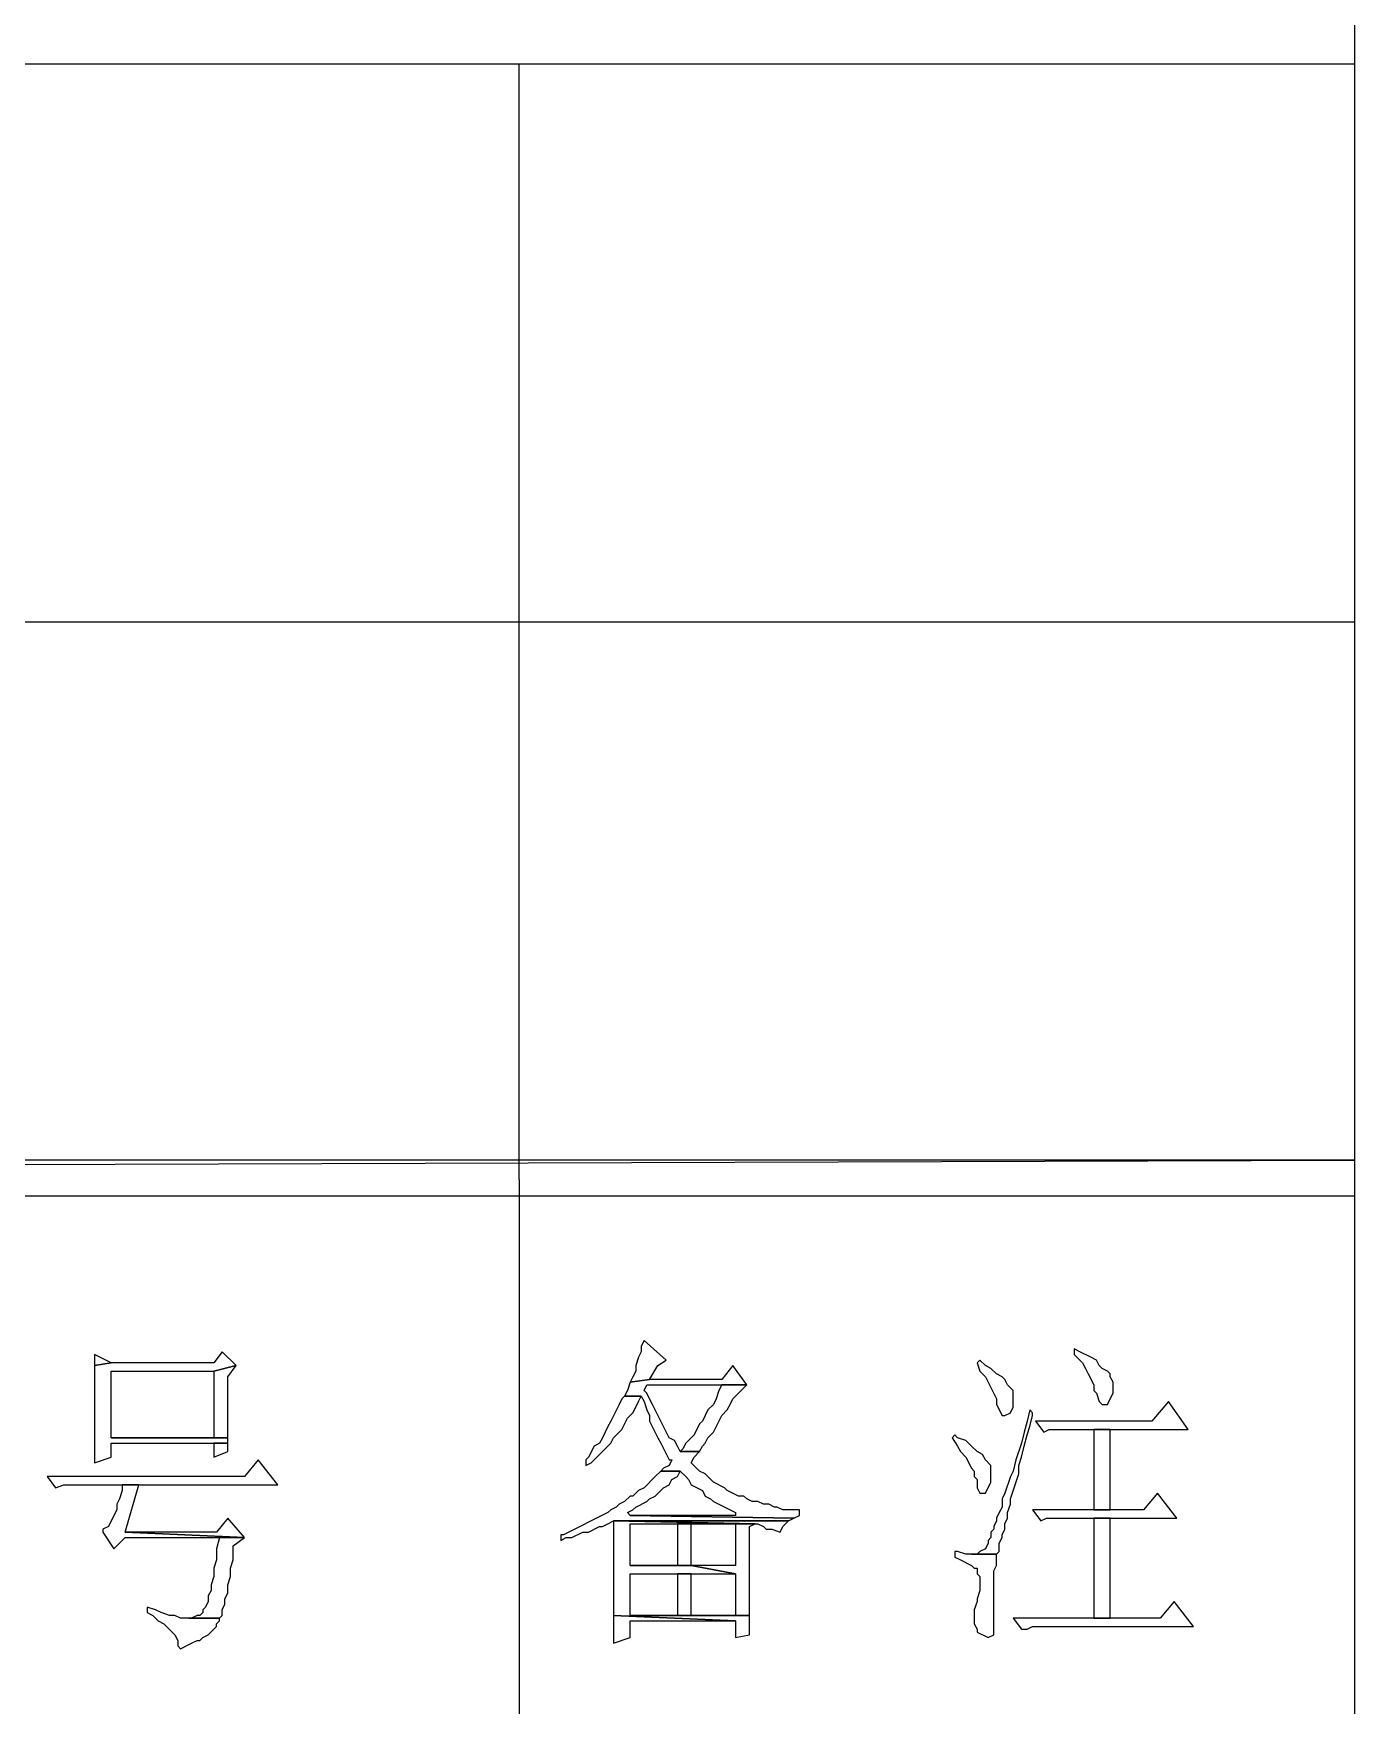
# Model space of a CAD drawing. Extents: x -15.4 to 0.8, y 0.3 to 11.8.
# Drawn here: x -7.815 to -7.419, y 6.629 to 7.131 of the extents above; entities that cross this region are included whole.
import ezdxf

# ---------------------------------------------------------------- set-up
doc = ezdxf.new("R2010")
doc.units = 0
doc.header["$MEASUREMENT"] = 0
doc.linetypes.add('AUSGEZOGEN', pattern=[0])
doc.layers.get('0').update_dxf_attribs({"linetype": 'AUSGEZOGEN'})

msp = doc.modelspace()

# ---------------------------------------------------------------- linework, layer by layer
for points in [[(-7.41878, 11.43606), (-7.41878, 0.75356)], [(-10.76795, 7.1219), (-7.41878, 7.1219)], [(-7.66961, 6.7869), (-7.66961, 7.1219)], [(-10.76795, 6.9544), (-7.41878, 6.9544)], [(-10.76795, 6.79273), (-10.76795, 6.7819), (-10.76795, 6.7819), (-7.41878, 6.79273), (-10.76795, 6.79273)], [(-10.76795, 6.7819), (-7.41878, 6.79273), (-7.41878, 6.79273), (-7.41878, 6.7819), (-10.76795, 6.7819)], [(-10.76795, 6.79273), (-10.76795, 6.7819), (-10.76795, 6.7819), (-7.41878, 6.79273), (-10.76795, 6.79273)], [(-10.76795, 6.7819), (-7.41878, 6.79273), (-7.41878, 6.79273), (-7.41878, 6.7819), (-10.76795, 6.7819)], [(-7.66961, 6.7869), (-7.66961, 6.50773)], [(-7.63211, 6.73856), (-7.63295, 6.7369), (-7.63295, 6.7369), (-7.63295, 6.73523), (-7.63295, 6.73523), (-7.63378, 6.73356), (-7.63378, 6.73356), (-7.63461, 6.73106), (-7.63461, 6.73106), (-7.63461, 6.7294), (-7.63461, 6.7294), (-7.63545, 6.72773), (-7.63545, 6.72773), (-7.63628, 6.72606), (-7.63628, 6.72606), (-7.63045, 6.7269), (-7.63045, 6.7269), (-7.62795, 6.73106), (-7.62795, 6.73106), (-7.62545, 6.73273), (-7.63211, 6.73856)], [(-7.75878, 6.73523), (-7.76128, 6.7319), (-7.76128, 6.7319), (-7.79211, 6.7319), (-7.79211, 6.7319), (-7.79711, 6.73106), (-7.79711, 6.73106), (-7.79711, 6.7019), (-7.79711, 6.7019), (-7.79211, 6.70356), (-7.79211, 6.70356), (-7.79211, 6.70773), (-7.79211, 6.70773), (-7.75711, 6.70773), (-7.75711, 6.70773), (-7.75711, 6.7094), (-7.75711, 6.7094), (-7.79211, 6.7094), (-7.79211, 6.7094), (-7.79211, 6.7294), (-7.79211, 6.7294), (-7.76128, 6.7294), (-7.76128, 6.7294), (-7.75461, 6.73106), (-7.75878, 6.73523)], [(-7.79711, 6.7344), (-7.79711, 6.73106), (-7.79711, 6.73106), (-7.79211, 6.7319), (-7.79711, 6.7344)], [(-7.53128, 6.73273), (-7.53211, 6.7319), (-7.53211, 6.7319), (-7.53128, 6.7294), (-7.53128, 6.7294), (-7.52961, 6.72773), (-7.52961, 6.72773), (-7.52628, 6.72106), (-7.52628, 6.72106), (-7.52628, 6.7194), (-7.52628, 6.7194), (-7.52461, 6.71606), (-7.52461, 6.71606), (-7.52378, 6.71606), (-7.52378, 6.71606), (-7.52211, 6.7169), (-7.52211, 6.7169), (-7.52128, 6.71856), (-7.52128, 6.71856), (-7.52128, 6.72356), (-7.52128, 6.72356), (-7.52295, 6.72523), (-7.52295, 6.72523), (-7.52378, 6.7269), (-7.52378, 6.7269), (-7.52461, 6.72773), (-7.52461, 6.72773), (-7.52628, 6.72856), (-7.52628, 6.72856), (-7.52795, 6.73023), (-7.52795, 6.73023), (-7.52961, 6.73106), (-7.52961, 6.73106), (-7.53128, 6.73273), (-7.53128, 6.73273)], [(-7.50295, 6.73606), (-7.50295, 6.7344), (-7.50295, 6.7344), (-7.50045, 6.7319), (-7.50045, 6.7319), (-7.49961, 6.73023), (-7.49961, 6.73023), (-7.49878, 6.72856), (-7.49878, 6.72856), (-7.49711, 6.72523), (-7.49711, 6.72523), (-7.49711, 6.72356), (-7.49711, 6.72356), (-7.49628, 6.72273), (-7.49628, 6.72273), (-7.49545, 6.72023), (-7.49545, 6.72023), (-7.49461, 6.7194), (-7.49461, 6.7194), (-7.49295, 6.7194), (-7.49295, 6.7194), (-7.49211, 6.72106), (-7.49211, 6.72106), (-7.49128, 6.72273), (-7.49128, 6.72273), (-7.49128, 6.72606), (-7.49128, 6.72606), (-7.49211, 6.72773), (-7.49211, 6.72773), (-7.49211, 6.72856), (-7.49211, 6.72856), (-7.49295, 6.7294), (-7.49295, 6.7294), (-7.49461, 6.73023), (-7.49461, 6.73023), (-7.49545, 6.73106), (-7.49545, 6.73106), (-7.49628, 6.73273), (-7.49628, 6.73273), (-7.49795, 6.73356), (-7.49795, 6.73356), (-7.50128, 6.73523), (-7.50295, 6.73606)], [(-7.75461, 6.73106), (-7.76128, 6.7294), (-7.76128, 6.7294), (-7.76128, 6.7094), (-7.76128, 6.7094), (-7.79211, 6.7094), (-7.79211, 6.7094), (-7.75711, 6.7094), (-7.75711, 6.7094), (-7.75711, 6.72773), (-7.75461, 6.73106)], [(-7.60545, 6.73106), (-7.60878, 6.7269), (-7.60878, 6.7269), (-7.63045, 6.7269), (-7.63045, 6.7269), (-7.63628, 6.72606), (-7.63628, 6.72606), (-7.63711, 6.72356), (-7.63711, 6.72356), (-7.63795, 6.7219), (-7.63795, 6.7219), (-7.63295, 6.7219), (-7.63295, 6.7219), (-7.63211, 6.72023), (-7.63211, 6.72023), (-7.63128, 6.71773), (-7.63128, 6.71773), (-7.63045, 6.71606), (-7.63045, 6.71606), (-7.63045, 6.7144), (-7.63045, 6.7144), (-7.62795, 6.7094), (-7.62795, 6.7094), (-7.62711, 6.70773), (-7.62711, 6.70773), (-7.62461, 6.70273), (-7.62461, 6.70273), (-7.62378, 6.70273), (-7.62378, 6.70273), (-7.62461, 6.70106), (-7.62461, 6.70106), (-7.62628, 6.70023), (-7.62628, 6.70023), (-7.62711, 6.6994), (-7.62711, 6.6994), (-7.62128, 6.6994), (-7.62128, 6.6994), (-7.61961, 6.69773), (-7.61961, 6.69773), (-7.61878, 6.6969), (-7.61878, 6.6969), (-7.61795, 6.69523), (-7.61795, 6.69523), (-7.61461, 6.69356), (-7.61461, 6.69356), (-7.61378, 6.6919), (-7.61378, 6.6919), (-7.61211, 6.69106), (-7.61211, 6.69106), (-7.61128, 6.69023), (-7.61128, 6.69023), (-7.60628, 6.68773), (-7.60628, 6.68773), (-7.60461, 6.6869), (-7.60461, 6.6869), (-7.60461, 6.68606), (-7.60461, 6.68606), (-7.63628, 6.68606), (-7.63628, 6.68606), (-7.58711, 6.68523), (-7.58711, 6.68523), (-7.58545, 6.68606), (-7.58545, 6.68606), (-7.58545, 6.68773), (-7.58545, 6.68773), (-7.59045, 6.68773), (-7.59045, 6.68773), (-7.59211, 6.68856), (-7.59211, 6.68856), (-7.59295, 6.68856), (-7.59295, 6.68856), (-7.59461, 6.6894), (-7.59461, 6.6894), (-7.59628, 6.6894), (-7.59628, 6.6894), (-7.59795, 6.69023), (-7.59795, 6.69023), (-7.59961, 6.69023), (-7.59961, 6.69023), (-7.60128, 6.69106), (-7.60128, 6.69106), (-7.60211, 6.6919), (-7.60211, 6.6919), (-7.60378, 6.6919), (-7.60378, 6.6919), (-7.60711, 6.69356), (-7.60711, 6.69356), (-7.60795, 6.6944), (-7.60795, 6.6944), (-7.61128, 6.69606), (-7.61128, 6.69606), (-7.61378, 6.69856), (-7.61378, 6.69856), (-7.61545, 6.6994), (-7.61545, 6.6994), (-7.61795, 6.7019), (-7.61795, 6.7019), (-7.61711, 6.70356), (-7.61711, 6.70356), (-7.61545, 6.70523), (-7.61545, 6.70523), (-7.62128, 6.70523), (-7.62128, 6.70523), (-7.62211, 6.7069), (-7.62211, 6.7069), (-7.62295, 6.70856), (-7.62295, 6.70856), (-7.62461, 6.7094), (-7.62461, 6.7094), (-7.62961, 6.7194), (-7.62961, 6.7194), (-7.63045, 6.72106), (-7.63045, 6.72106), (-7.63128, 6.72273), (-7.63128, 6.72273), (-7.63211, 6.72356), (-7.63211, 6.72356), (-7.63128, 6.72523), (-7.63128, 6.72523), (-7.60128, 6.72523), (-7.60545, 6.73106)], [(-7.60128, 6.72523), (-7.60878, 6.72523), (-7.60878, 6.72523), (-7.60961, 6.72356), (-7.60961, 6.72356), (-7.61045, 6.72106), (-7.61045, 6.72106), (-7.61128, 6.7194), (-7.61128, 6.7194), (-7.61295, 6.71773), (-7.61295, 6.71773), (-7.61461, 6.7144), (-7.61461, 6.7144), (-7.61545, 6.71356), (-7.61545, 6.71356), (-7.61711, 6.71023), (-7.61711, 6.71023), (-7.61878, 6.70856), (-7.61878, 6.70856), (-7.61961, 6.70773), (-7.61961, 6.70773), (-7.62045, 6.70606), (-7.62045, 6.70606), (-7.62128, 6.70523), (-7.62128, 6.70523), (-7.61545, 6.70523), (-7.61545, 6.70523), (-7.61461, 6.7069), (-7.61461, 6.7069), (-7.61378, 6.70773), (-7.61378, 6.70773), (-7.61295, 6.7094), (-7.61295, 6.7094), (-7.61128, 6.71106), (-7.61128, 6.71106), (-7.60878, 6.71606), (-7.60878, 6.71606), (-7.60711, 6.71773), (-7.60711, 6.71773), (-7.60628, 6.7194), (-7.60628, 6.7194), (-7.60545, 6.72106), (-7.60545, 6.72106), (-7.60378, 6.72273), (-7.60128, 6.72523)], [(-7.63795, 6.7219), (-7.63878, 6.72106), (-7.63878, 6.72106), (-7.63961, 6.7194), (-7.63961, 6.7194), (-7.64211, 6.7144), (-7.64211, 6.7144), (-7.64295, 6.71273), (-7.64295, 6.71273), (-7.64461, 6.7094), (-7.64461, 6.7094), (-7.64545, 6.70773), (-7.64545, 6.70773), (-7.64711, 6.7069), (-7.64711, 6.7069), (-7.64878, 6.70356), (-7.64878, 6.70356), (-7.64961, 6.70273), (-7.64961, 6.70273), (-7.64961, 6.70106), (-7.64961, 6.70106), (-7.64795, 6.7019), (-7.64795, 6.7019), (-7.64295, 6.7069), (-7.64295, 6.7069), (-7.64211, 6.70773), (-7.64211, 6.70773), (-7.64128, 6.7094), (-7.64128, 6.7094), (-7.63878, 6.7119), (-7.63878, 6.7119), (-7.63711, 6.71523), (-7.63711, 6.71523), (-7.63545, 6.7169), (-7.63545, 6.7169), (-7.63461, 6.71856), (-7.63461, 6.71856), (-7.63378, 6.72023), (-7.63378, 6.72023), (-7.63295, 6.7219), (-7.63795, 6.7219)], [(-7.51628, 6.71773), (-7.51711, 6.7144), (-7.51711, 6.7144), (-7.51795, 6.71106), (-7.51795, 6.71106), (-7.51878, 6.70773), (-7.51878, 6.70773), (-7.52045, 6.70273), (-7.52045, 6.70273), (-7.52128, 6.6994), (-7.52128, 6.6994), (-7.52211, 6.69773), (-7.52211, 6.69773), (-7.52378, 6.69273), (-7.52378, 6.69273), (-7.52461, 6.69106), (-7.52461, 6.69106), (-7.52461, 6.68856), (-7.52461, 6.68856), (-7.52545, 6.6869), (-7.52545, 6.6869), (-7.52628, 6.68523), (-7.52628, 6.68523), (-7.52628, 6.6844), (-7.52628, 6.6844), (-7.52711, 6.68273), (-7.52711, 6.68273), (-7.52711, 6.6819), (-7.52711, 6.6819), (-7.52795, 6.68106), (-7.52795, 6.68106), (-7.52795, 6.6794), (-7.52795, 6.6794), (-7.52878, 6.67856), (-7.52878, 6.67856), (-7.52878, 6.67773), (-7.52878, 6.67773), (-7.52961, 6.67606), (-7.52961, 6.67606), (-7.53128, 6.67523), (-7.53128, 6.67523), (-7.53211, 6.6744), (-7.53211, 6.6744), (-7.53378, 6.6744), (-7.53378, 6.6744), (-7.52628, 6.6744), (-7.52628, 6.6744), (-7.52545, 6.67523), (-7.52545, 6.67523), (-7.52545, 6.67773), (-7.52545, 6.67773), (-7.52461, 6.6794), (-7.52461, 6.6794), (-7.52461, 6.68023), (-7.52461, 6.68023), (-7.52378, 6.6819), (-7.52378, 6.6819), (-7.52378, 6.68356), (-7.52378, 6.68356), (-7.52295, 6.68523), (-7.52295, 6.68523), (-7.52295, 6.6869), (-7.52295, 6.6869), (-7.52211, 6.6894), (-7.52211, 6.6894), (-7.52211, 6.69106), (-7.52211, 6.69106), (-7.51961, 6.69856), (-7.51961, 6.69856), (-7.51961, 6.70106), (-7.51961, 6.70106), (-7.51878, 6.70356), (-7.51878, 6.70356), (-7.51795, 6.7069), (-7.51795, 6.7069), (-7.51711, 6.71023), (-7.51711, 6.71023), (-7.51628, 6.71273), (-7.51628, 6.71273), (-7.51545, 6.71606), (-7.51545, 6.71606), (-7.51545, 6.7169), (-7.51628, 6.71773)], [(-7.47461, 6.72023), (-7.47961, 6.7144), (-7.47961, 6.7144), (-7.51461, 6.7144), (-7.51461, 6.7144), (-7.51211, 6.71106), (-7.51211, 6.71106), (-7.51045, 6.7119), (-7.51045, 6.7119), (-7.46878, 6.7119), (-7.47461, 6.72023)], [(-7.75711, 6.70773), (-7.76128, 6.70773), (-7.76128, 6.70773), (-7.76128, 6.70356), (-7.76128, 6.70356), (-7.75711, 6.70523), (-7.75711, 6.70523), (-7.75711, 6.7069), (-7.75711, 6.70773)], [(-7.53878, 6.71023), (-7.53961, 6.7094), (-7.53961, 6.7094), (-7.53795, 6.7069), (-7.53795, 6.7069), (-7.53711, 6.70523), (-7.53711, 6.70523), (-7.53545, 6.70356), (-7.53545, 6.70356), (-7.53378, 6.70023), (-7.53378, 6.70023), (-7.53295, 6.6994), (-7.53295, 6.6994), (-7.53295, 6.69773), (-7.53295, 6.69773), (-7.53211, 6.6969), (-7.53211, 6.6969), (-7.53211, 6.6944), (-7.53211, 6.6944), (-7.53128, 6.69273), (-7.53128, 6.69273), (-7.52961, 6.69273), (-7.52961, 6.69273), (-7.52795, 6.69606), (-7.52795, 6.69606), (-7.52795, 6.70106), (-7.52795, 6.70106), (-7.52961, 6.70273), (-7.52961, 6.70273), (-7.53045, 6.7044), (-7.53045, 6.7044), (-7.53211, 6.70523), (-7.53211, 6.70523), (-7.53378, 6.7069), (-7.53378, 6.7069), (-7.53545, 6.70856), (-7.53545, 6.70856), (-7.53795, 6.7094), (-7.53878, 6.71023)], [(-7.49211, 6.68773), (-7.49211, 6.7119), (-7.49211, 6.7119), (-7.49711, 6.7119), (-7.49711, 6.7119), (-7.49711, 6.68773), (-7.49711, 6.68773), (-7.49211, 6.68773), (-7.49211, 6.68773)], [(-7.74795, 6.70273), (-7.75211, 6.69773), (-7.75211, 6.69773), (-7.81128, 6.69773), (-7.81128, 6.69773), (-7.80878, 6.6944), (-7.80878, 6.6944), (-7.80628, 6.69523), (-7.80628, 6.69523), (-7.74211, 6.69523), (-7.74795, 6.70273)], [(-7.62711, 6.6994), (-7.62878, 6.69773), (-7.62878, 6.69773), (-7.63211, 6.6944), (-7.63211, 6.6944), (-7.63378, 6.69356), (-7.63378, 6.69356), (-7.63545, 6.6919), (-7.63545, 6.6919), (-7.63628, 6.6919), (-7.63628, 6.6919), (-7.63795, 6.69023), (-7.63795, 6.69023), (-7.63961, 6.6894), (-7.63961, 6.6894), (-7.64045, 6.68856), (-7.64045, 6.68856), (-7.64211, 6.68773), (-7.64211, 6.68773), (-7.64295, 6.6869), (-7.64295, 6.6869), (-7.65628, 6.68023), (-7.65628, 6.68023), (-7.65711, 6.68023), (-7.65711, 6.68023), (-7.65711, 6.67856), (-7.65711, 6.67856), (-7.65545, 6.6794), (-7.65545, 6.6794), (-7.65378, 6.6794), (-7.65378, 6.6794), (-7.65045, 6.68106), (-7.65045, 6.68106), (-7.64878, 6.68106), (-7.64878, 6.68106), (-7.64545, 6.68273), (-7.64545, 6.68273), (-7.64461, 6.68273), (-7.64461, 6.68273), (-7.64295, 6.68356), (-7.64295, 6.68356), (-7.64128, 6.6844), (-7.64128, 6.6844), (-7.58878, 6.6844), (-7.58878, 6.6844), (-7.58711, 6.68523), (-7.58711, 6.68523), (-7.63628, 6.68606), (-7.63628, 6.68606), (-7.63711, 6.6869), (-7.63711, 6.6869), (-7.63545, 6.68773), (-7.63545, 6.68773), (-7.63461, 6.68856), (-7.63461, 6.68856), (-7.63128, 6.69023), (-7.63128, 6.69023), (-7.63045, 6.69106), (-7.63045, 6.69106), (-7.62878, 6.6919), (-7.62878, 6.6919), (-7.62628, 6.6944), (-7.62628, 6.6944), (-7.62461, 6.69523), (-7.62461, 6.69523), (-7.62378, 6.6969), (-7.62378, 6.6969), (-7.62211, 6.69773), (-7.62211, 6.69773), (-7.62128, 6.6994), (-7.62711, 6.6994)], [(-7.78378, 6.69523), (-7.78878, 6.69523), (-7.78878, 6.69523), (-7.78878, 6.69356), (-7.78878, 6.69356), (-7.78961, 6.69106), (-7.78961, 6.69106), (-7.79045, 6.6894), (-7.79045, 6.6894), (-7.79045, 6.68773), (-7.79045, 6.68773), (-7.79128, 6.68606), (-7.79128, 6.68606), (-7.79295, 6.68273), (-7.79295, 6.68273), (-7.79461, 6.6819), (-7.79461, 6.6819), (-7.79461, 6.68106), (-7.79461, 6.68106), (-7.79128, 6.67606), (-7.79128, 6.67606), (-7.78795, 6.6794), (-7.78795, 6.6794), (-7.75211, 6.6794), (-7.75211, 6.6794), (-7.78795, 6.68106), (-7.78378, 6.69523)], [(-7.47795, 6.69273), (-7.48211, 6.68773), (-7.48211, 6.68773), (-7.51545, 6.68773), (-7.51545, 6.68773), (-7.51295, 6.6844), (-7.51295, 6.6844), (-7.51128, 6.68523), (-7.51128, 6.68523), (-7.47211, 6.68523), (-7.47795, 6.69273)], [(-7.75711, 6.68523), (-7.76045, 6.68106), (-7.76045, 6.68106), (-7.78795, 6.68106), (-7.78795, 6.68106), (-7.75211, 6.6794), (-7.75711, 6.68523)], [(-7.64128, 6.6844), (-7.64128, 6.65606), (-7.64128, 6.65606), (-7.60461, 6.6544), (-7.60461, 6.6544), (-7.60461, 6.6494), (-7.60461, 6.6494), (-7.60045, 6.65023), (-7.60045, 6.65023), (-7.60045, 6.65606), (-7.60045, 6.65606), (-7.63628, 6.65606), (-7.63628, 6.65606), (-7.63628, 6.66856), (-7.63628, 6.66856), (-7.60461, 6.66856), (-7.60461, 6.66856), (-7.61795, 6.67106), (-7.61795, 6.67106), (-7.63628, 6.67106), (-7.63628, 6.67106), (-7.63628, 6.68356), (-7.63628, 6.68356), (-7.59878, 6.68356), (-7.64128, 6.6844)], [(-7.58878, 6.6844), (-7.64128, 6.6844), (-7.64128, 6.6844), (-7.59878, 6.68356), (-7.59878, 6.68356), (-7.59795, 6.68356), (-7.59795, 6.68356), (-7.59628, 6.68273), (-7.59628, 6.68273), (-7.59545, 6.6819), (-7.59545, 6.6819), (-7.59378, 6.6819), (-7.59378, 6.6819), (-7.59128, 6.68106), (-7.59128, 6.68106), (-7.59045, 6.68273), (-7.59045, 6.68273), (-7.58961, 6.68356), (-7.58878, 6.6844)], [(-7.62211, 6.68356), (-7.62211, 6.67106), (-7.62211, 6.67106), (-7.63628, 6.67106), (-7.63628, 6.67106), (-7.61795, 6.67106), (-7.61795, 6.67106), (-7.61795, 6.68356), (-7.61795, 6.68356), (-7.60461, 6.68356), (-7.62211, 6.68356)], [(-7.59878, 6.68356), (-7.62211, 6.68356), (-7.62211, 6.68356), (-7.60461, 6.68356), (-7.60461, 6.68356), (-7.60461, 6.67106), (-7.60461, 6.67106), (-7.61795, 6.67106), (-7.61795, 6.67106), (-7.60461, 6.66856), (-7.60461, 6.66856), (-7.60461, 6.65606), (-7.60461, 6.65606), (-7.61795, 6.65606), (-7.61795, 6.65606), (-7.60045, 6.65606), (-7.60045, 6.65606), (-7.60045, 6.68273), (-7.59878, 6.68356)], [(-7.49211, 6.65523), (-7.49211, 6.68523), (-7.49211, 6.68523), (-7.49711, 6.68523), (-7.49711, 6.68523), (-7.49711, 6.65523), (-7.49711, 6.65523), (-7.49211, 6.65523), (-7.49211, 6.65523)], [(-7.75211, 6.6794), (-7.75961, 6.6794), (-7.75961, 6.6794), (-7.76045, 6.67606), (-7.76045, 6.67606), (-7.76045, 6.67273), (-7.76045, 6.67273), (-7.76128, 6.67023), (-7.76128, 6.67023), (-7.76128, 6.66773), (-7.76128, 6.66773), (-7.76211, 6.66523), (-7.76211, 6.66523), (-7.76211, 6.66356), (-7.76211, 6.66356), (-7.76295, 6.6619), (-7.76295, 6.6619), (-7.76295, 6.66023), (-7.76295, 6.66023), (-7.76378, 6.65856), (-7.76378, 6.65856), (-7.76461, 6.65773), (-7.76461, 6.65773), (-7.76461, 6.6569), (-7.76461, 6.6569), (-7.76545, 6.65606), (-7.76545, 6.65606), (-7.76628, 6.65606), (-7.76628, 6.65606), (-7.76795, 6.65523), (-7.76795, 6.65523), (-7.76878, 6.65523), (-7.76878, 6.65523), (-7.75961, 6.65523), (-7.75961, 6.65523), (-7.75878, 6.65606), (-7.75878, 6.65606), (-7.75878, 6.65773), (-7.75878, 6.65773), (-7.75795, 6.6594), (-7.75795, 6.6594), (-7.75795, 6.66106), (-7.75795, 6.66106), (-7.75711, 6.66273), (-7.75711, 6.66273), (-7.75711, 6.66523), (-7.75711, 6.66523), (-7.75628, 6.66773), (-7.75628, 6.66773), (-7.75628, 6.67023), (-7.75628, 6.67023), (-7.75545, 6.67273), (-7.75545, 6.67273), (-7.75545, 6.6769), (-7.75211, 6.6794)], [(-7.53878, 6.67523), (-7.53878, 6.67356), (-7.53878, 6.67356), (-7.53711, 6.67273), (-7.53711, 6.67273), (-7.53378, 6.67106), (-7.53378, 6.67106), (-7.53295, 6.67023), (-7.53295, 6.67023), (-7.53211, 6.67023), (-7.53211, 6.67023), (-7.53211, 6.66856), (-7.53211, 6.66856), (-7.53128, 6.66773), (-7.53128, 6.66773), (-7.53128, 6.66356), (-7.53128, 6.66356), (-7.53211, 6.66106), (-7.53211, 6.66106), (-7.53211, 6.66023), (-7.53211, 6.66023), (-7.53295, 6.65773), (-7.53295, 6.65773), (-7.53295, 6.65356), (-7.53295, 6.65356), (-7.53211, 6.6519), (-7.53211, 6.6519), (-7.53211, 6.65106), (-7.53211, 6.65106), (-7.52878, 6.6494), (-7.52878, 6.6494), (-7.52711, 6.65023), (-7.52711, 6.65023), (-7.52711, 6.6694), (-7.52711, 6.6694), (-7.52628, 6.67106), (-7.52628, 6.67106), (-7.52628, 6.6744), (-7.52628, 6.6744), (-7.53545, 6.6744), (-7.53545, 6.6744), (-7.53795, 6.67523), (-7.53878, 6.67523)], [(-7.61795, 6.66856), (-7.62211, 6.66856), (-7.62211, 6.66856), (-7.62211, 6.65606), (-7.62211, 6.65606), (-7.63628, 6.65606), (-7.63628, 6.65606), (-7.61795, 6.65606), (-7.61795, 6.66856)], [(-7.78128, 6.65856), (-7.78128, 6.6569), (-7.78128, 6.6569), (-7.77961, 6.65606), (-7.77961, 6.65606), (-7.77795, 6.6544), (-7.77795, 6.6544), (-7.77628, 6.65356), (-7.77628, 6.65356), (-7.77295, 6.65023), (-7.77295, 6.65023), (-7.77211, 6.64856), (-7.77211, 6.64856), (-7.77211, 6.6469), (-7.77211, 6.6469), (-7.77128, 6.64606), (-7.77128, 6.64606), (-7.76795, 6.64773), (-7.76795, 6.64773), (-7.76628, 6.64856), (-7.76628, 6.64856), (-7.76545, 6.64856), (-7.76545, 6.64856), (-7.76461, 6.6494), (-7.76461, 6.6494), (-7.76295, 6.65023), (-7.76295, 6.65023), (-7.76045, 6.65273), (-7.76045, 6.65273), (-7.76045, 6.65356), (-7.76045, 6.65356), (-7.75961, 6.6544), (-7.75961, 6.6544), (-7.75961, 6.65523), (-7.75961, 6.65523), (-7.77128, 6.65523), (-7.77128, 6.65523), (-7.77295, 6.65606), (-7.77295, 6.65606), (-7.77461, 6.65606), (-7.77461, 6.65606), (-7.77711, 6.6569), (-7.77711, 6.6569), (-7.77878, 6.65773), (-7.78128, 6.65856)], [(-7.47295, 6.66023), (-7.47711, 6.65523), (-7.47711, 6.65523), (-7.52128, 6.65523), (-7.52128, 6.65523), (-7.51878, 6.6519), (-7.51878, 6.6519), (-7.51711, 6.6519), (-7.51711, 6.6519), (-7.51545, 6.65273), (-7.51545, 6.65273), (-7.46711, 6.65273), (-7.47295, 6.66023)], [(-7.64128, 6.65606), (-7.64128, 6.64773), (-7.64128, 6.64773), (-7.63628, 6.6494), (-7.63628, 6.6494), (-7.63628, 6.6544), (-7.63628, 6.6544), (-7.60461, 6.6544), (-7.64128, 6.65606)]]:
    msp.add_lwpolyline(points)

doc.saveas('drawing.dxf')
